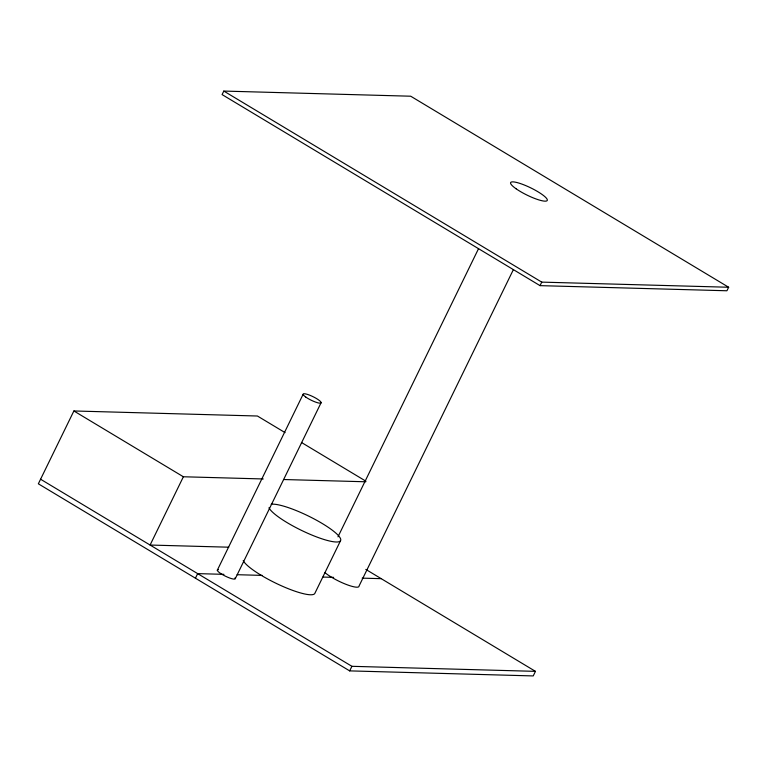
<?xml version="1.0" encoding="UTF-8"?>
<svg xmlns="http://www.w3.org/2000/svg" width="767" height="767" viewBox="0 0 767 767"><rect width="100%" height="100%" fill="white"/><g stroke="black" fill="none" stroke-linecap="round" stroke-linejoin="round"><path stroke-width="1.15" d="M223.811 91.072L222.094 94.59L540.035 285.64L726.934 290.77L728.65 287.251L410.709 96.211L223.811 91.072L541.751 282.122L728.65 287.251M285.056 432.617L257.424 416.011L73.881 410.968L38.35 483.804L349.675 670.885L533.228 675.928L535.452 671.355L365.811 569.411M263.244 478.963L183.38 476.767L150.092 545.04L228.748 547.197M195.432 578.193L197.665 573.62L223.954 574.349M217.291 570.255L303.109 394.305M235.325 578.567L321.143 402.617M337.988 536.814L478.55 248.633M340.51 540.754L314.767 593.533A39.951 7.967 26 0 1 279.322 584.847A39.951 7.967 26 0 1 243.225 560.524M513.248 269.888L359.052 586.026A20.373 4.065 26 0 1 345.649 584.195A20.373 4.065 26 0 1 324.844 572.518M349.675 670.885L351.909 666.312L535.452 671.355M540.035 285.64L541.751 282.122M283.502 479.519L365.744 481.781M237.108 574.704L262.209 575.394M322.945 577.062L333.645 577.359M362.187 578.145L381.209 578.663M301.431 442.454L365.907 481.197M73.881 410.968L183.38 476.767M40.584 479.231L351.909 666.312M234.99 577.839A9.99 1.994 26 0 1 225.249 576.103A9.99 1.994 26 0 1 218.442 569.68M271.211 504.245A39.951 7.967 26 0 1 328.784 527.686A39.951 7.967 26 0 1 321.68 538.741A39.951 7.967 26 0 1 268.968 507.744M516.095 188.778A20.373 4.065 26 0 0 546.775 200.896A20.373 4.065 26 0 0 523.947 184.866A20.373 4.065 26 0 0 516.095 188.778M305.832 397.114A9.99 1.994 26 0 0 320.865 403.058A9.99 1.994 26 0 0 309.676 395.197A9.99 1.994 26 0 0 305.832 397.114"/></g></svg>
